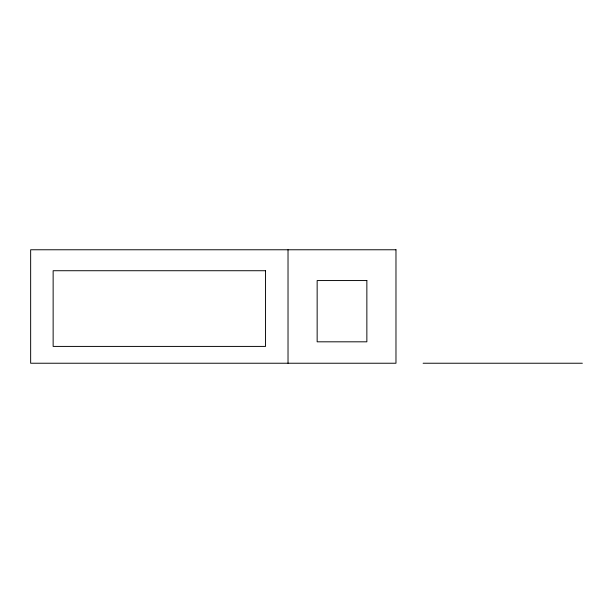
<?xml version="1.0" encoding="UTF-8"?>
<svg xmlns="http://www.w3.org/2000/svg" width="613" height="613" viewBox="0 0 613 613"><rect width="100%" height="100%" fill="white"/><g stroke="black" fill="none" stroke-linecap="round" stroke-linejoin="round"><path stroke-width="0.92" d="M423.108 363.233L582.35 363.233M288.026 249.767L288.026 363.233M395.975 249.767L30.65 249.767L30.65 363.233L395.975 363.233L395.975 249.767M265.544 270.724L53.139 270.724L53.139 346.414L265.544 346.414L265.544 270.724M366.858 280.555L317.151 280.555L317.151 341.816L366.858 341.816L366.858 280.555"/></g></svg>
